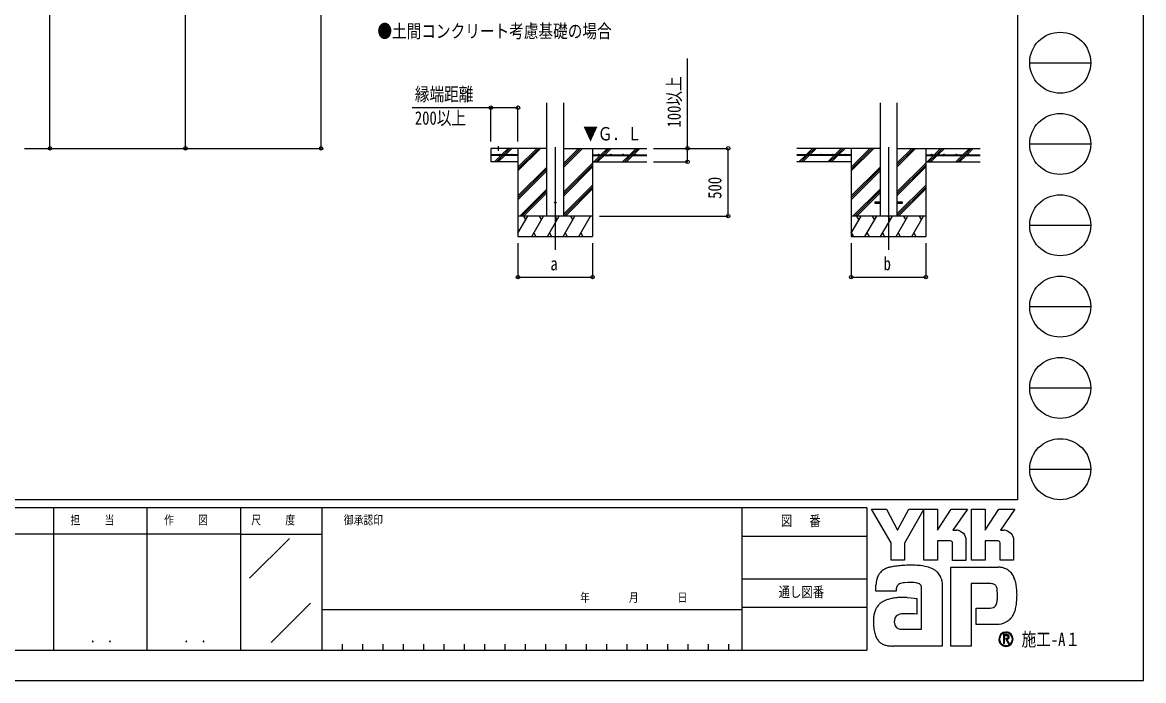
# Model space of a CAD drawing. Units: millimetres, scale not verified. Extents: x -12615 to 12615, y -8910 to 8910.
# Drawn here: x 4347 to 12615, y -8910 to -4053 of the extents above; entities that cross this region are included whole.
import ezdxf
from ezdxf.enums import TextEntityAlignment as Align

# ---------------------------------------------------------------- set-up
doc = ezdxf.new("R2010")
doc.units = ezdxf.units.MM
doc.header["$LTSCALE"] = 40
for name, color, linetype in [('0-2_USER1', 3, 'Continuous'), ('0-3_YKK_12', 2, 'Continuous'), ('0-4_YKK_13', 4, 'Continuous'), ('0-5_YKK_A1', 4, 'Continuous'), ('0-6_YKK_D', 6, 'Continuous'), ('0-7_YKK_ZWAK', 7, 'Continuous')]:
    doc.layers.add(name, color=color, linetype=linetype)
doc.styles.add('ＭＳ ゴシック', font='')
doc.styles.get('ＭＳ ゴシック').set_extended_font_data('MS Gothic')

msp = doc.modelspace()

# ---------------------------------------------------------------- linework, layer by layer
at = {"layer": '0-3_YKK_12'}
for p, q in [((8276.41, -4972.97), (8276.41, -5732.18)), ((10733.8, -4972.97), (10733.8, -5732.18))]:
    msp.add_line(p, q, dxfattribs=at)
at = {"layer": '0-4_YKK_13'}
for p, q in [((10633.8, -5377.68), (10633.8, -5386.68)), ((10633.8, -5377.68), (10671.3, -5377.68)), ((10633.8, -5386.68), (10671.3, -5386.68)), ((10796.3, -5377.68), (10833.8, -5377.68)), ((10796.3, -5386.68), (10833.8, -5386.68)), ((10833.8, -5377.68), (10833.8, -5386.68))]:
    msp.add_line(p, q, dxfattribs=at)
msp.add_circle((8276.41, -5382.18), 5, dxfattribs=at)
at = {"layer": '0-5_YKK_A1'}
for p, q in [((8213.91, -5482.18), (8213.91, -4646.83)), ((8338.91, -5482.18), (8338.91, -4646.83)), ((10671.3, -4645.83), (10671.3, -5482.18)), ((10796.3, -4645.83), (10796.3, -5482.18)), ((8001.41, -5029.68), (7801.41, -5029.68)), ((8001.41, -5034.68), (7801.41, -5034.68)), ((7829.28, -5080.78), (7875.38, -5034.68)), ((7842.02, -5082.18), (7889.52, -5034.68)), ((7854.94, -4965.97), (7854.94, -5000.82)), ((7856.16, -5082.18), (7903.66, -5034.68)), ((7880.38, -5029.68), (7927.88, -4982.18)), ((7894.52, -5029.68), (7942.02, -4982.18)), ((7908.66, -5029.68), (7956.16, -4982.18)), ((8001.41, -4982.18), (8001.41, -5632.18)), ((8001.41, -5149.06), (8168.29, -4982.18)), ((8001.41, -5134.92), (8154.15, -4982.18)), ((8001.41, -5120.78), (8140.01, -4982.18)), ((8001.41, -5029.68), (8001.41, -5034.68)), ((8338.91, -5119.93), (8476.66, -4982.18)), ((8338.91, -5105.79), (8462.52, -4982.18)), ((8338.91, -5091.65), (8448.38, -4982.18)), ((8338.91, -4982.18), (8951.41, -4982.18)), ((8551.41, -4982.18), (8551.41, -5632.18)), ((8551.41, -5029.68), (8951.41, -5029.68)), ((8551.41, -5029.68), (8551.41, -5034.68)), ((8551.41, -5034.68), (8951.41, -5034.68)), ((8560.51, -5082.18), (8608.01, -5034.68)), ((8574.65, -5082.18), (8622.15, -5034.68)), ((8588.79, -5082.18), (8636.29, -5034.68)), ((8613.01, -5029.68), (8660.51, -4982.18)), ((8627.15, -5029.68), (8674.65, -4982.18)), ((8641.29, -5029.68), (8688.79, -4982.18)), ((8772.64, -5082.18), (8820.14, -5034.68)), ((8786.78, -5082.18), (8834.28, -5034.68)), ((8800.93, -5082.18), (8848.43, -5034.68)), ((8825.14, -5029.68), (8872.64, -4982.18)), ((8839.28, -5029.68), (8886.78, -4982.18)), ((8853.43, -5029.68), (8900.93, -4982.18)), ((10671.3, -4982.18), (10058.8, -4982.18)), ((10458.8, -5029.68), (10058.8, -5029.68)), ((10458.8, -5034.68), (10058.8, -5034.68)), ((10073.13, -5082.18), (10120.63, -5034.68)), ((10087.28, -5082.18), (10134.78, -5034.68)), ((10101.42, -5082.18), (10148.92, -5034.68)), ((10125.63, -5029.68), (10173.13, -4982.18)), ((10139.78, -5029.68), (10141.44, -5028.02)), ((10144.63, -5024.83), (10187.28, -4982.18)), ((10153.92, -5029.68), (10201.42, -4982.18)), ((10286.67, -5080.78), (10332.77, -5034.68)), ((10299.41, -5082.18), (10346.91, -5034.68)), ((10313.55, -5082.18), (10361.05, -5034.68)), ((10337.77, -5029.68), (10385.27, -4982.18)), ((10351.91, -5029.68), (10399.41, -4982.18)), ((10366.05, -5029.68), (10413.55, -4982.18)), ((10458.8, -4982.18), (10458.8, -5632.18)), ((10458.8, -5149.06), (10625.68, -4982.18)), ((10458.8, -5134.92), (10611.54, -4982.18)), ((10458.8, -5120.78), (10597.4, -4982.18)), ((10458.8, -5029.68), (10458.8, -5034.68)), ((10796.3, -5119.93), (10934.05, -4982.18)), ((10796.3, -5105.79), (10919.91, -4982.18)), ((10796.3, -5091.65), (10905.77, -4982.18)), ((10796.3, -4982.18), (11408.8, -4982.18)), ((11008.8, -4982.18), (11008.8, -5632.18)), ((11008.8, -5029.68), (11408.8, -5029.68)), ((11008.8, -5029.68), (11008.8, -5034.68)), ((11008.8, -5034.68), (11408.8, -5034.68)), ((11017.9, -5082.18), (11065.4, -5034.68)), ((11032.04, -5082.18), (11079.54, -5034.68)), ((11046.18, -5082.18), (11093.68, -5034.68)), ((11070.4, -5029.68), (11117.9, -4982.18)), ((11084.54, -5029.68), (11132.04, -4982.18)), ((11098.68, -5029.68), (11146.18, -4982.18)), ((11230.03, -5082.18), (11277.53, -5034.68)), ((11244.17, -5082.18), (11291.67, -5034.68)), ((11258.31, -5082.18), (11305.82, -5034.68)), ((11282.53, -5029.68), (11330.03, -4982.18)), ((11296.67, -5029.68), (11344.17, -4982.18)), ((11310.82, -5029.68), (11358.32, -4982.18)), ((8001.41, -5082.18), (7801.41, -5082.18)), ((8001.41, -5332.91), (8213.91, -5120.41)), ((8338.91, -5303.78), (8551.41, -5091.28)), ((8338.91, -5317.92), (8551.41, -5105.42)), ((8338.91, -5332.06), (8551.41, -5119.56)), ((8551.41, -5082.18), (8951.41, -5082.18)), ((10458.8, -5082.18), (10058.8, -5082.18)), ((10458.8, -5332.91), (10671.3, -5120.41)), ((10796.3, -5303.78), (11008.8, -5091.28)), ((10796.3, -5317.92), (11008.8, -5105.42)), ((10796.3, -5332.06), (11008.8, -5119.56)), ((11008.8, -5082.18), (11408.8, -5082.18)), ((8001.41, -5347.05), (8213.91, -5134.55)), ((8001.41, -5361.19), (8213.91, -5148.7)), ((10458.8, -5347.05), (10671.3, -5134.55)), ((10458.8, -5361.19), (10671.3, -5148.7)), ((8014.27, -5482.18), (8213.91, -5282.54)), ((8338.91, -5465.91), (8551.41, -5253.41)), ((8338.91, -5480.05), (8551.41, -5267.55)), ((8350.92, -5482.18), (8551.41, -5281.69)), ((10471.66, -5482.18), (10671.3, -5282.54)), ((10796.3, -5465.91), (11008.8, -5253.41)), ((10796.3, -5480.05), (11008.8, -5267.55)), ((10808.31, -5482.18), (11008.8, -5281.69)), ((8028.41, -5482.18), (8213.91, -5296.68)), ((8042.56, -5482.18), (8213.91, -5310.83)), ((10485.8, -5482.18), (10671.3, -5296.68)), ((10499.95, -5482.18), (10671.3, -5310.83)), ((8551.41, -5482.18), (8001.41, -5482.18)), ((8001.41, -5607.63), (8073.84, -5482.18)), ((8058.84, -5508.17), (8043.84, -5482.18)), ((8102.71, -5632.18), (8189.31, -5482.18)), ((8174.31, -5508.16), (8159.31, -5482.18)), ((8218.18, -5632.18), (8304.78, -5482.18)), ((8289.78, -5508.17), (8274.78, -5482.18)), ((8333.65, -5632.18), (8420.25, -5482.18)), ((8405.25, -5508.17), (8390.25, -5482.18)), ((8449.12, -5632.18), (8535.72, -5482.18)), ((8505.72, -5482.18), (8505.72, -5482.18)), ((11008.8, -5482.18), (10458.8, -5482.18)), ((10458.8, -5607.63), (10531.23, -5482.18)), ((10516.23, -5508.17), (10501.23, -5482.18)), ((10560.1, -5632.18), (10646.7, -5482.18)), ((10631.7, -5508.16), (10616.7, -5482.18)), ((10675.57, -5632.18), (10762.17, -5482.18)), ((10747.17, -5508.17), (10732.17, -5482.18)), ((10791.04, -5632.18), (10877.64, -5482.18)), ((10862.64, -5508.17), (10847.64, -5482.18)), ((10906.51, -5632.18), (10993.11, -5482.18)), ((10978.11, -5508.16), (10963.11, -5482.18)), ((8117.71, -5606.2), (8132.71, -5632.18)), ((8233.18, -5606.2), (8248.18, -5632.18)), ((8348.65, -5606.2), (8363.65, -5632.18)), ((8464.12, -5606.2), (8479.12, -5632.18)), ((10459.63, -5606.2), (10474.63, -5632.18)), ((10575.1, -5606.2), (10590.1, -5632.18)), ((10690.57, -5606.2), (10705.57, -5632.18)), ((10806.04, -5606.2), (10821.04, -5632.18)), ((10921.51, -5606.2), (10936.51, -5632.18)), ((8001.41, -5632.18), (8551.41, -5632.18)), ((10458.8, -5632.18), (11008.8, -5632.18))]:
    msp.add_line(p, q, dxfattribs=at)
msp.add_lwpolyline([(8213.91, -4982.18), (7801.41, -4982.18), (7801.41, -5082.18)], dxfattribs=at)
for centre in [(7866.41, -5027.18), (7956.41, -5027.18), (8596.41, -5027.18), (8686.41, -5027.18), (8776.41, -5027.18), (8866.41, -5027.18), (10143.8, -5027.18), (10233.8, -5027.18), (10323.8, -5027.18), (10413.8, -5027.18), (11053.8, -5027.18), (11143.8, -5027.18), (11233.8, -5027.18), (11323.8, -5027.18)]:
    msp.add_circle(centre, 2.5, dxfattribs=at)
at = {"layer": '0-6_YKK_D'}
for p, q in [((6549.26, -4982.18), (6549.26, -2131.07)), ((5549.26, -4982.18), (5549.26, -2252.18)), ((4549.26, -4982.18), (4549.26, -2532.18)), ((7801.41, -4932.18), (7801.41, -4681.18)), ((8001.41, -4932.18), (8001.41, -4681.18)), ((4363.11, -4982.18), (4550.26, -4982.18)), ((4363.11, -4982.18), (6550.26, -4982.18)), ((4364.11, -4982.18), (5550.26, -4982.18)), ((9001.41, -4982.18), (9552.41, -4982.18)), ((9001.41, -4982.18), (9252.41, -4982.18)), ((9551.41, -5482.18), (9551.41, -4982.18)), ((9001.41, -5082.18), (9252.41, -5082.18)), ((8601.41, -5482.18), (9552.41, -5482.18)), ((8001.41, -5682.18), (8001.41, -5933.18)), ((8551.41, -5682.18), (8551.41, -5933.18)), ((10458.8, -5682.18), (10458.8, -5933.18)), ((11008.8, -5682.18), (11008.8, -5933.18)), ((8001.41, -5932.18), (8551.41, -5932.18)), ((10458.8, -5932.18), (11008.8, -5932.18))]:
    msp.add_line(p, q, dxfattribs=at)
for points in [[(9251.41, -5082.18), (9251.41, -4982.18), (9251.41, -4318.98)], [(8001.41, -4682.18), (7801.41, -4682.18), (7220.81, -4682.18)]]:
    msp.add_lwpolyline(points, dxfattribs=at)
for centre in [(7801.41, -4682.18), (8001.41, -4682.18), (4549.26, -4982.18), (5549.26, -4982.18), (6549.26, -4982.18), (9251.41, -4982.18), (9551.41, -4982.18), (9251.41, -5082.18), (9551.41, -5482.18), (8001.41, -5932.18), (8551.41, -5932.18), (10458.8, -5932.18), (11008.8, -5932.18)]:
    msp.add_circle(centre, 12.75, dxfattribs=at)
at = {"layer": '0-7_YKK_ZWAK'}
for p, q in [((11685.06, 8325), (11685.06, -7575)), ((11775.06, -4350), (12225.06, -4350)), ((11775.06, -4950), (12225.06, -4950)), ((11775.06, -5550), (12225.06, -5550)), ((11775.06, -6150), (12225.06, -6150)), ((11775.06, -6750), (12225.06, -6750)), ((11775.06, -7350), (12225.06, -7350)), ((11685.06, -7575), (-11714.94, -7575)), ((4575.06, -7635), (4575.06, -8685)), ((5265.06, -7635), (5265.06, -8685)), ((5955.06, -7635), (5955.06, -8685)), ((6555.06, -7635), (5955.06, -7635)), ((9652.56, -7635), (6555.06, -7635)), ((6555.06, -7635), (6555.06, -8685)), ((9652.56, -7635), (9652.56, -8685)), ((10575.06, -7635), (9652.56, -7635)), ((10575.06, -7635), (10575.06, -8685)), ((5955.06, -7830), (3885.06, -7830)), ((5955.06, -7830), (6555.06, -7830)), ((9652.56, -7845), (10575.06, -7845)), ((6021.31, -8154.87), (6315.11, -7861.08)), ((9652.56, -8160), (10575.06, -8160)), ((6182.02, -8627.97), (6470.68, -8339.3)), ((6555.06, -8385), (9652.56, -8385)), ((10575.06, -8370), (9652.56, -8370)), ((6705.06, -8640), (6705.06, -8685)), ((6855.06, -8640), (6855.06, -8685)), ((7005.06, -8640), (7005.06, -8685)), ((7155.06, -8640), (7155.06, -8685)), ((7305.06, -8640), (7305.06, -8685)), ((7455.06, -8640), (7455.06, -8685)), ((7605.06, -8640), (7605.06, -8685)), ((7755.06, -8640), (7755.06, -8685)), ((7905.06, -8640), (7905.06, -8685)), ((8055.06, -8640), (8055.06, -8685)), ((8205.06, -8640), (8205.06, -8685)), ((8355.06, -8640), (8355.06, -8685)), ((8505.06, -8640), (8505.06, -8685)), ((8655.06, -8640), (8655.06, -8685)), ((8805.06, -8640), (8805.06, -8685)), ((8955.06, -8640), (8955.06, -8685)), ((9105.06, -8640), (9105.06, -8685)), ((9255.06, -8640), (9255.06, -8685)), ((9405.06, -8640), (9405.06, -8685)), ((9555.06, -8640), (9555.06, -8685)), ((11600.02, -8651.94), (11600.02, -8651.94)), ((3885.06, -8685), (5955.06, -8685)), ((5955.06, -8685), (6555.06, -8685)), ((6555.06, -8685), (9652.56, -8685)), ((9652.56, -8685), (10575.06, -8685))]:
    msp.add_line(p, q, dxfattribs=at)
for points in [[(-12615, -8910), (12615, -8910), (12615, 8910), (-12615, 8910)], [(10608.06, -7644), (10718.49, -7644), (10801.41, -7800.3), (10884.12, -7644), (10994.63, -7644), (10853.01, -7895.97), (10853.01, -8022.4), (10752.29, -8022.4), (10752.29, -7892.57)]]:
    msp.add_lwpolyline(points, close=True, dxfattribs=at)
for points in [[(5955.06, -7635), (3885.06, -7635), (3885.06, -8685)], [(11191.64, -7879.83), (11096.31, -7879.83), (11096.31, -8022.29), (10994.74, -8022.29), (10994.74, -7644), (11096.31, -7644), (11096.31, -7798.75), (11196.21, -7644), (11315.52, -7644), (11208.48, -7800.64), (11212.27, -7800.64), (11216.46, -7800.64), (11220.76, -7800.64), (11224.9, -7800.64), (11228.6, -7800.64), (11231.58, -7800.64), (11233.57, -7800.64), (11234.3, -7800.64)], [(11542.53, -7879.83), (11447.31, -7879.83), (11447.31, -8022.4), (11345.69, -8022.4), (11345.69, -7644), (11447.31, -7644), (11447.31, -7798.75), (11547.1, -7644), (11666.41, -7644), (11559.37, -7800.64), (11563.2, -7800.64), (11567.41, -7800.64), (11571.71, -7800.64), (11575.84, -7800.64), (11579.52, -7800.64), (11582.49, -7800.64), (11584.47, -7800.64), (11585.19, -7800.64)], [(11263.52, -7806.64), (11275.65, -7813.57), (11285.92, -7822.6), (11294.18, -7833.36), (11300.27, -7845.45), (11304.03, -7858.49), (11305.32, -7872.11), (11305.32, -8022.65), (11206.23, -8022.65), (11206.23, -7894.23)], [(11614.45, -7806.64), (11626.61, -7813.57), (11636.92, -7822.6), (11645.22, -7833.36), (11651.35, -7845.45), (11655.14, -7858.49), (11656.44, -7872.11), (11656.44, -8022.4), (11557.12, -8022.4), (11557.12, -7894.23)], [(11486.61, -8194.52), (11343.58, -8194.52), (11343.58, -8655), (11193.69, -8655), (11193.69, -8072.37), (11542.06, -8072.37)], [(11123.13, -8157.5), (11127.38, -8174.71), (11129.79, -8193.13), (11130.55, -8212.76), (11130.55, -8655), (10768.66, -8655)], [(11636.14, -8113.54), (11645.92, -8125.87), (11653.24, -8137.83), (11658.35, -8148.65)], [(10814.39, -8196.93), (10807.42, -8200.86), (10801.98, -8205.65), (10797.86, -8211.25), (10794.88, -8217.59), (10792.82, -8224.59), (10791.48, -8232.21), (10790.67, -8240.37), (10790.19, -8249), (10640.23, -8249.37), (10640.67, -8228.86), (10641.5, -8205.82)], [(10871.84, -8296.58), (10900.22, -8298.46), (10922.53, -8300.96), (10937.13, -8303.3), (10942.36, -8304.7), (10942.36, -8419.42), (10925.77, -8417.67), (10907.57, -8416.68), (10888.94, -8416.3), (10871.06, -8416.36), (10855.1, -8416.69), (10842.25, -8417.13), (10833.68, -8417.51), (10830.56, -8417.68), (10817.59, -8420.05), (10806.4, -8423.76), (10797.01, -8428.84), (10789.4, -8435.31), (10783.58, -8443.19), (10779.55, -8452.51), (10777.31, -8463.3), (10776.86, -8475.57), (10778.29, -8489.07), (10781.15, -8500.22), (10785.28, -8509.25), (10790.48, -8516.37), (10796.58, -8521.78), (10803.4, -8525.72), (10810.76, -8528.37), (10818.48, -8529.97), (10977.79, -8529.97), (10977.79, -8235.22), (10977.83, -8229.38), (10977.53, -8223.66), (10976.78, -8218.16), (10975.5, -8212.94), (10973.59, -8208.07), (10970.96, -8203.64), (10967.51, -8199.72), (10963.16, -8196.37)], [(10963.16, -8196.37), (10953.82, -8192.71), (10938.88, -8189.6), (10919.82, -8187.31), (10898.12, -8186.08), (10875.25, -8186.18), (10852.69, -8187.85)], [(11537.48, -8282.99), (11537.29, -8263.9), (11536.38, -8246.69), (11534.23, -8231.59), (11530.31, -8218.78)], [(11623.69, -8462.91), (11609.85, -8473.67), (11595.43, -8482.13), (11580.55, -8488.44), (11565.3, -8492.76), (11549.8, -8495.23), (11534.16, -8496.03), (11380.08, -8496.03), (11380.08, -8374.99), (11466.96, -8374.99), (11482.98, -8374.77), (11497.07, -8373.4), (11509.16, -8369.86)], [(11623.82, -8587.79), (11623.75, -8586.03), (11623.53, -8584.34), (11623.16, -8582.71), (11622.66, -8581.16), (11622.01, -8579.69), (11621.22, -8578.31), (11620.3, -8577.02), (11619.24, -8575.84), (11617.85, -8574.61), (11616.31, -8573.54), (11614.62, -8572.63), (11612.79, -8571.88), (11610.84, -8571.29), (11608.75, -8570.87), (11606.55, -8570.61), (11604.23, -8570.53), (11581.5, -8570.53), (11581.5, -8637.42), (11588.37, -8637.42), (11588.37, -8577.35), (11604.23, -8577.35), (11605.87, -8577.41), (11607.41, -8577.57), (11608.85, -8577.83), (11610.19, -8578.2), (11611.42, -8578.67), (11612.53, -8579.24), (11613.52, -8579.9), (11614.4, -8580.67)], [(11617.08, -8587.79), (11616.66, -8591.01), (11615.51, -8593.54), (11613.78, -8595.47), (11611.64, -8596.87), (11609.23, -8597.83), (11606.71, -8598.42), (11604.25, -8598.72), (11601.99, -8598.8), (11596.03, -8598.8), (11599.04, -8603.91), (11618.68, -8637.65), (11626.54, -8637.65), (11607.6, -8605.17), (11609.37, -8604.82), (11611.07, -8604.37), (11612.67, -8603.83), (11614.19, -8603.2), (11615.6, -8602.47), (11616.92, -8601.65), (11618.14, -8600.73), (11619.24, -8599.73)]]:
    msp.add_lwpolyline(points, dxfattribs=at)
for centre in [(12000.06, -4350), (12000.06, -4950), (12000.06, -5550), (12000.06, -6150), (12000.06, -6750), (12000.06, -7350)]:
    msp.add_circle(centre, 225, dxfattribs=at)
for centre, radius, start, end in [((11234.45, -7875.57), 74.93, 78.26798, 90.11215), ((11235.52, -7870.11), 69.37, 66.19963, 78.22058), ((11585.34, -7875.7), 75.07, 78.27851, 90.10826), ((11586.37, -7870.44), 69.7, 66.2483, 78.23226), ((11192.17, -7893.88), 14.06, 358.57817, 92.1683), ((11543.13, -7893.81), 14, 358.29941, 92.43455), ((10754.79, -8184.02), 108.55, 122.60463, 137.83438), ((10769.15, -8207.24), 135.84, 108.37421, 122.42809), ((10791.88, -8288.08), 219.75, 100.93159, 107.35499), ((10866.16, -8648.45), 587.69, 97.86054, 101.37938), ((10901.03, -8890.74), 832.48, 94.90201, 97.9576), ((10903.41, -8910.14), 852, 91.6169, 94.94971), ((10900.11, -8772.18), 714.01, 87.51794, 91.66439), ((10909.38, -8573.33), 514.94, 81.92631, 87.59083), ((10936.76, -8385.69), 325.32, 73.67137, 82.05943), ((10977.38, -8249.75), 183.45, 60.60528, 73.9085), ((10994.01, -8216.59), 146.41, 52.17347, 59.90542), ((11008.88, -8197.34), 122.08, 43.55042, 52.14561), ((11536.36, -8232.64), 160.37, 78.73198, 87.96551), ((11541.07, -8208.59), 135.87, 69.03034, 78.69541), ((11545.45, -8196.9), 123.38, 59.39484, 68.9885), ((11547.48, -8193.34), 119.28, 50.3012, 59.3616), ((11546.74, -8194.18), 120.4, 42.05209, 50.28551), ((10913.41, -8221.38), 272.36, 171.55622, 176.72493), ((10821.12, -8207.6), 179.04, 163.48385, 171.57982), ((10774.82, -8193.86), 130.74, 152.2125, 163.4865), ((10754.81, -8183.52), 108.22, 138.03852, 152.12015), ((11017.07, -8189.43), 110.69, 34.48659, 43.50182), ((11017.13, -8189.26), 110.55, 25.58915, 34.43128), ((11007.29, -8193.87), 121.41, 17.43089, 25.54591), ((11487.28, -8228.44), 188.76, 14.76267, 25.00486), ((11371.51, -8259.99), 308.76, 7.9139, 14.95041), ((10853.97, -8290.89), 101.95, 102.4979, 112.84632), ((10873.7, -8375.98), 189.3, 96.37207, 102.75341), ((11487.42, -8268.03), 73.52, 77.94572, 90.63794), ((11493.81, -8238.05), 42.86, 60.20991, 77.92418), ((11497.96, -8230.26), 34.04, 39.8078, 59.75378), ((11492.14, -8234.71), 41.37, 22.65544, 39.38165), ((11255.87, -8276.8), 425.61, 2.54376, 8.01251), ((11189.59, -8280.29), 491.98, 357.76419, 2.60674), ((10750.42, -8434.88), 122.29, 130.60221, 141.94427), ((10757.63, -8443.54), 133.55, 120.60724, 130.53081), ((10771.85, -8467.72), 161.6, 112.58838, 120.58162), ((10790.98, -8513.7), 211.4, 106.61303, 112.59024), ((10821.07, -8614.84), 316.93, 99.87193, 106.59825), ((10837.93, -8709.82), 413.39, 94.78469, 99.91711), ((10846.14, -8804.31), 508.24, 90.80099, 94.81812), ((10847.39, -8874.68), 578.61, 87.57779, 90.82714), ((11460.15, -8319.42), 74.48, 334.00676, 347.34989), ((11377.49, -8300.27), 159.33, 347.14308, 355.40008), ((11196.61, -8284.73), 340.88, 355.2339, 0.29193), ((11307.45, -8294.38), 373.25, 347.15166, 352.97565), ((11208.51, -8281.51), 473.02, 352.8937, 357.82206), ((10826.95, -8462.09), 204.02, 164.97537, 174.56739), ((10777.37, -8448.87), 152.71, 153.89178, 164.94341), ((10754.78, -8438.01), 127.65, 142.04688, 153.80771), ((11495.16, -8338.28), 34.54, 293.91672, 314.09376), ((11490.45, -8334.13), 40.8, 314.78099, 333.92928), ((11551.08, -8368.28), 118.04, 326.23251, 339.61931), ((11440.22, -8325.35), 236.92, 339.22498, 347.31457), ((10914.4, -8470.46), 291.87, 174.55588, 182.47272), ((11077.49, -8467.89), 454.94, 181.90948, 187.89042), ((11523.69, -8350.16), 150.71, 311.57033, 318.66243), ((11506.24, -8334.86), 173.92, 318.67367, 325.29112), ((10886.08, -8494.82), 261.65, 187.80471, 196.36971), ((10785.01, -8524.67), 156.26, 196.3102, 208.20993), ((10741.01, -8548.09), 106.41, 208.29777, 223.35561), ((11600.11, -8604.57), 52.92, 90.09157, 179.92363), ((11599.77, -8604.4), 47.06, 134.8007, 180.12175), ((11599.91, -8604.13), 46.97, 89.86602, 135.149), ((11600.1, -8604.47), 52.82, 44.93442, 90.08536), ((11600.12, -8604.49), 47.33, 45.03108, 90.11509), ((11607.02, -8587.51), 10.06, 358.3894, 42.86139), ((11607.22, -8588.27), 16.6, 316.37674, 1.6565), ((11600.15, -8604.5), 47.31, 0.00643, 45.07115), ((11600.52, -8604.31), 52.41, 359.78949, 45.13288), ((10731.08, -8556.83), 93.2, 223.64205, 239.63663), ((10739.32, -8541.84), 110.3, 239.8785, 253.65355), ((10754.4, -8490.03), 164.26, 253.69102, 263.74909), ((10767.18, -8376.29), 278.71, 263.68487, 270.30455), ((11599.78, -8604.63), 52.6, 179.86065, 225.14399), ((11599.58, -8604.7), 46.87, 179.75513, 225.29722), ((11600.03, -8604.63), 52.77, 224.94536, 269.98445), ((11599.93, -8605.12), 46.82, 224.62822, 270.10973), ((11600.03, -8604.37), 53.04, 269.98802, 314.93777), ((11599.95, -8604.42), 47.52, 270.09072, 359.90926), ((11600.39, -8604.71), 52.54, 314.92572, 0.23508)]:
    msp.add_arc(centre, radius, start, end, dxfattribs=at)

# ---------------------------------------------------------------- texts
at = {"layer": '0-2_USER1', "style": 'ＭＳ ゴシック', "width": 0.8}
msp.add_text('●土間コンクリート考慮基礎の場合', height=98.97, dxfattribs=at).set_placement((6964.59, -4196.36), align=Align.BOTTOM_LEFT)
at = {"layer": '0-5_YKK_A1', "style": 'ＭＳ ゴシック', "width": 0.8}
msp.add_text('▼Ｇ．Ｌ', height=98.97, dxfattribs=at).set_placement((8482.43, -4953.73), align=Align.BOTTOM_LEFT)
at = {"layer": '0-6_YKK_D', "style": 'ＭＳ ゴシック', "width": 0.8}
for s, p in [('100以上', (9231.41, -4828.58)), ('500', (9531.41, -5354.58))]:
    msp.add_text(s, height=98.97, rotation=90, dxfattribs=at).set_placement(p, align=Align.BOTTOM_LEFT)
for s, p in [('縁端距離', (7240.81, -4662.18)), ('200以上', (7240.81, -4837.18)), ('b', (10697.8, -5912.18)), ('a', (8240.41, -5912.18))]:
    msp.add_text(s, height=98.97, dxfattribs=at).set_placement(p, align=Align.BOTTOM_LEFT)
at = {"layer": '0-7_YKK_ZWAK', "style": 'ＭＳ ゴシック', "width": 0.8}
for s, height, p in [('担     当', 65.98, (4701.66, -7777.5)), ('作     図', 65.98, (5391.66, -7777.5)), ('尺     度', 65.98, (6034.26, -7777.5)), ('御承認印', 65.98, (6717.41, -7777.5)), ('図\u3000 番', 76.98, (9940.21, -7792.5)), ('年        月        日', 65.98, (8459.72, -8349.64)), ('通し図番', 76.98, (9923.41, -8317.5)), ('施工-A１', 98.97, (11715.06, -8685)), ('． ．', 77.75, (4845, -8653.06)), ('． ．', 77.75, (5535, -8653.06))]:
    msp.add_text(s, height=height, dxfattribs=at).set_placement(p, align=Align.BOTTOM_LEFT)

doc.saveas('drawing.dxf')
